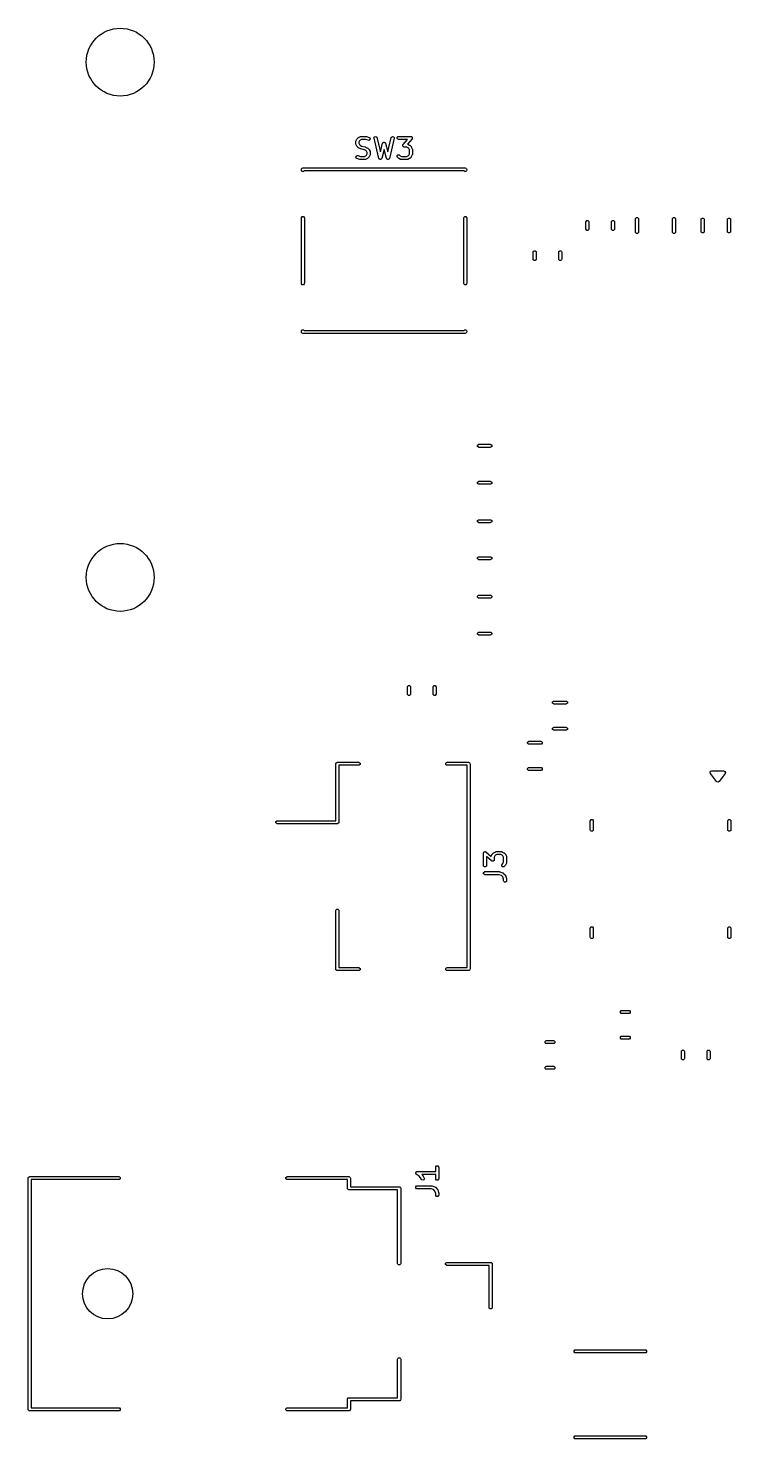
# Model space of a CAD drawing. Header units: millimetres. Extents: x 99.8 to 180.8, y -161.2 to -102.2.
# Drawn here: x 99.8 to 127.8, y -158.3 to -102.2 of the extents above; entities that cross this region are included whole.
import ezdxf

# ---------------------------------------------------------------- set-up
doc = ezdxf.new("R2010")
doc.units = ezdxf.units.MM
doc.layers.add('F.Silkscreen', color=254, linetype='CONTINUOUS', true_color=0xebdbb2)

msp = doc.modelspace()

# ---------------------------------------------------------------- linework, layer by layer
at = {"layer": 'F.Silkscreen', "linetype": 'CONTINUOUS'}
for p, q in [((112.879667, -106.639403), (112.917762, -106.563212)), ((112.917762, -106.563212), (112.923662, -106.55561)), ((112.923662, -106.55561), (112.929002, -106.547619)), ((112.929002, -106.547619), (112.967096, -106.509524)), ((112.967096, -106.509524), (112.975094, -106.504179)), ((112.975094, -106.504179), (112.98269, -106.498284)), ((112.98269, -106.498284), (113.05888, -106.460189)), ((113.020738, -106.625586), (112.993332, -106.680399)), ((113.045063, -106.601262), (113.020738, -106.625586)), ((113.099878, -106.573855), (113.045063, -106.601262)), ((113.05888, -106.460189), (113.061778, -106.459395)), ((113.061778, -106.459395), (113.062752, -106.458422)), ((113.062752, -106.458422), (113.072184, -106.456545)), ((113.072184, -106.456545), (113.08146, -106.454006)), ((113.08146, -106.454006), (113.082765, -106.454441)), ((113.082765, -106.454441), (113.085713, -106.453855)), ((113.085713, -106.453855), (113.27619, -106.453855)), ((113.266453, -106.573855), (113.099878, -106.573855)), ((113.371501, -106.608871), (113.266453, -106.573855)), ((113.27619, -106.453855), (113.285623, -106.455731)), ((113.285623, -106.455731), (113.295164, -106.456934)), ((113.295164, -106.456934), (113.409449, -106.495029)), ((113.394728, -106.611799), (113.371501, -106.608871)), ((113.435802, -106.591262), (113.394728, -106.611799)), ((113.409449, -106.495029), (113.429787, -106.506623)), ((113.429787, -106.506623), (113.450324, -106.547697)), ((113.450324, -106.547697), (113.435802, -106.591262)), ((113.597898, -106.504358), (113.621966, -106.465248)), ((113.598774, -106.527752), (113.597898, -106.504358)), ((113.78925, -107.327752), (113.598774, -106.527752)), ((113.621966, -106.465248), (113.666639, -106.454611)), ((113.666639, -106.454611), (113.705749, -106.478679)), ((113.705749, -106.478679), (113.71551, -106.499958)), ((113.71551, -106.499958), (113.850911, -107.068643)), ((114.149086, -107.068644), (114.284489, -106.499958)), ((114.401225, -106.527753), (114.210748, -107.327752)), ((114.284489, -106.499958), (114.29425, -106.478679)), ((114.29425, -106.478679), (114.33336, -106.454612)), ((114.33336, -106.454612), (114.378033, -106.465248)), ((114.378033, -106.465248), (114.402101, -106.504358)), ((114.402101, -106.504358), (114.401225, -106.527753)), ((114.515995, -106.490894), (114.548467, -106.458422)), ((114.515995, -106.536816), (114.515995, -106.490894)), ((114.548467, -106.569288), (114.515995, -106.536816)), ((114.548467, -106.458422), (114.571428, -106.453855)), ((114.571428, -106.573855), (114.548467, -106.569288)), ((114.571428, -106.453855), (115.066666, -106.453855)), ((114.93444, -106.573855), (114.571428, -106.573855)), ((114.754845, -106.779107), (114.93444, -106.573855)), ((115.111821, -106.553365), (114.929566, -106.761656)), ((115.066666, -106.453855), (115.083398, -106.457183)), ((115.083398, -106.457183), (115.085889, -106.457017)), ((115.085889, -106.457017), (115.086867, -106.457873)), ((115.086867, -106.457873), (115.089627, -106.458422)), ((115.089627, -106.458422), (115.104553, -106.473348)), ((115.104553, -106.473348), (115.120449, -106.487257)), ((115.120336, -106.538578), (115.111821, -106.553365)), ((115.122099, -106.536816), (115.120336, -106.538578)), ((115.120449, -106.487257), (115.12059, -106.489385)), ((115.12059, -106.489385), (115.122099, -106.490894)), ((115.122099, -106.490894), (115.122099, -106.512004)), ((115.122099, -106.512004), (115.123504, -106.533078)), ((115.123504, -106.533078), (115.122099, -106.535517)), ((115.122099, -106.535517), (115.122099, -106.536816)), ((112.873332, -106.666236), (112.873918, -106.663288)), ((112.873332, -106.742426), (112.873332, -106.666236)), ((112.873918, -106.745373), (112.873332, -106.742426)), ((112.873483, -106.661982), (112.876022, -106.652711)), ((112.873918, -106.663288), (112.873483, -106.661982)), ((112.873483, -106.74668), (112.873918, -106.745373)), ((112.876022, -106.75595), (112.873483, -106.74668)), ((112.876022, -106.652711), (112.877899, -106.643275)), ((112.877899, -106.765387), (112.876022, -106.75595)), ((112.877899, -106.643275), (112.878873, -106.6423)), ((112.878873, -106.766361), (112.877899, -106.765387)), ((112.878873, -106.6423), (112.879667, -106.639403)), ((112.879667, -106.769259), (112.878873, -106.766361)), ((112.917762, -106.84545), (112.879667, -106.769259)), ((112.923662, -106.853051), (112.917762, -106.84545)), ((112.929002, -106.861043), (112.923662, -106.853051)), ((112.967096, -106.899138), (112.929002, -106.861043)), ((112.975094, -106.904482), (112.967096, -106.899138)), ((112.98269, -106.910378), (112.975094, -106.904482)), ((113.05888, -106.948473), (112.98269, -106.910378)), ((112.993332, -106.680399), (112.993332, -106.728262)), ((112.993332, -106.728262), (113.020738, -106.783075)), ((113.020738, -106.783075), (113.045063, -106.807399)), ((113.045063, -106.807399), (113.106655, -106.838195)), ((113.065218, -106.950208), (113.05888, -106.948473)), ((113.071161, -106.953016), (113.065218, -106.950208)), ((113.217155, -106.989514), (113.071161, -106.953016)), ((113.106655, -106.838195), (113.252646, -106.874694)), ((113.278743, -107.020308), (113.217155, -106.989514)), ((113.252646, -106.874694), (113.258588, -106.8775)), ((113.258588, -106.8775), (113.264927, -106.879237)), ((113.264927, -106.879237), (113.341118, -106.917332)), ((113.303067, -107.044633), (113.278743, -107.020308)), ((113.330475, -107.099448), (113.303067, -107.044633)), ((113.303067, -107.202123), (113.330475, -107.147309)), ((113.330475, -107.147309), (113.330475, -107.099448)), ((113.341118, -106.917332), (113.348719, -106.923232)), ((113.348719, -106.923232), (113.356711, -106.928572)), ((113.356711, -106.928572), (113.394806, -106.966666)), ((113.394806, -106.966666), (113.40015, -106.974664)), ((113.40015, -106.974664), (113.406046, -106.98226)), ((113.406046, -106.98226), (113.444141, -107.05845)), ((113.444141, -107.188307), (113.406046, -107.264497)), ((113.444141, -107.05845), (113.444934, -107.061348)), ((113.444934, -107.185408), (113.444141, -107.188307)), ((113.444934, -107.061348), (113.445908, -107.062322)), ((113.445908, -107.184435), (113.444934, -107.185408)), ((113.445908, -107.062322), (113.447784, -107.071754)), ((113.447784, -107.175002), (113.445908, -107.184435)), ((113.447784, -107.071754), (113.450324, -107.08103)), ((113.450324, -107.165727), (113.447784, -107.175002)), ((113.450324, -107.08103), (113.449888, -107.082335)), ((113.449888, -107.082335), (113.450475, -107.085283)), ((113.450475, -107.161474), (113.449888, -107.164421)), ((113.449888, -107.164421), (113.450324, -107.165727)), ((113.450475, -107.085283), (113.450475, -107.161474)), ((113.850911, -107.068643), (113.942025, -106.726966)), ((113.999998, -106.975288), (113.905592, -107.329315)), ((113.942025, -106.726966), (113.952354, -106.705957)), ((113.952354, -106.705957), (113.959432, -106.701858)), ((113.959432, -106.701858), (113.96353, -106.694781)), ((113.96353, -106.694781), (113.978597, -106.690763)), ((113.978597, -106.690763), (113.992096, -106.682948)), ((113.992096, -106.682948), (114, -106.685055)), ((114.094406, -107.329315), (113.999998, -106.975288)), ((114, -106.685055), (114.007902, -106.682949)), ((114.007902, -106.682949), (114.021395, -106.69076)), ((114.021395, -106.69076), (114.036468, -106.69478)), ((114.036468, -106.69478), (114.040566, -106.701859)), ((114.040566, -106.701859), (114.047644, -106.705957)), ((114.047644, -106.705957), (114.057973, -106.726966)), ((114.057973, -106.726966), (114.149086, -107.068644)), ((114.515995, -107.214702), (114.548468, -107.182231)), ((114.548468, -107.182231), (114.59439, -107.182231)), ((114.59439, -107.182231), (114.613855, -107.195238)), ((114.743162, -106.799394), (114.744567, -106.796954)), ((114.744567, -106.820467), (114.743162, -106.799394)), ((114.744567, -106.795656), (114.746329, -106.793893)), ((114.744567, -106.796954), (114.744567, -106.795656)), ((114.744567, -106.841578), (114.744567, -106.820467)), ((114.746075, -106.843086), (114.744567, -106.841578)), ((114.746217, -106.845215), (114.746075, -106.843086)), ((114.762113, -106.859124), (114.746217, -106.845215)), ((114.746329, -106.793893), (114.754845, -106.779107)), ((114.777039, -106.87405), (114.762113, -106.859124)), ((114.779798, -106.874598), (114.777039, -106.87405)), ((114.780777, -106.875455), (114.779798, -106.874598)), ((114.783267, -106.875288), (114.780777, -106.875455)), ((114.8, -106.878617), (114.783267, -106.875288)), ((114.90012, -106.878617), (114.8, -106.878617)), ((114.954935, -106.906024), (114.90012, -106.878617)), ((114.929566, -106.761656), (114.937246, -106.763184)), ((114.937246, -106.763184), (114.938219, -106.764157)), ((114.938219, -106.764157), (114.941118, -106.764951)), ((114.941118, -106.764951), (115.017309, -106.803046)), ((114.979258, -106.930347), (114.954935, -106.906024)), ((115.006666, -106.985162), (114.979258, -106.930347)), ((114.979258, -107.202123), (115.006666, -107.147309)), ((115.006666, -107.147309), (115.006666, -106.985162)), ((115.017309, -106.803046), (115.024914, -106.808948)), ((115.024914, -106.808948), (115.032902, -106.814286)), ((115.032902, -106.814286), (115.070997, -106.85238)), ((115.070997, -106.85238), (115.076339, -106.860374)), ((115.076339, -106.860374), (115.082237, -106.867974)), ((115.082237, -106.867974), (115.120332, -106.944166)), ((115.120332, -107.188307), (115.082237, -107.264497)), ((115.120332, -106.944166), (115.121125, -106.947063)), ((115.121125, -107.185408), (115.120332, -107.188307)), ((115.121125, -106.947063), (115.122099, -106.948037)), ((115.122099, -107.184435), (115.121125, -107.185408)), ((115.122099, -106.948037), (115.123975, -106.957471)), ((115.123975, -107.175002), (115.122099, -107.184435)), ((115.123975, -106.957471), (115.126515, -106.966745)), ((115.126515, -107.165727), (115.123975, -107.175002)), ((115.126515, -106.966745), (115.126079, -106.96805)), ((115.126079, -106.96805), (115.126666, -106.970998)), ((115.126666, -107.161474), (115.126079, -107.164421)), ((115.126079, -107.164421), (115.126515, -107.165727)), ((115.126666, -106.970998), (115.126666, -107.161474)), ((110.71, -107.77), (110.714567, -107.747039)), ((110.714567, -107.747039), (110.747039, -107.714567)), ((110.747039, -107.714567), (110.77, -107.71)), ((110.77, -107.71), (117.23, -107.71)), ((112.873483, -107.280013), (112.888004, -107.236448)), ((112.89402, -107.321088), (112.873483, -107.280013)), ((112.888004, -107.236448), (112.929079, -107.215911)), ((112.914358, -107.332681), (112.89402, -107.321088)), ((113.028645, -107.370776), (112.914358, -107.332681)), ((112.929079, -107.215911), (112.952306, -107.218839)), ((112.952306, -107.218839), (113.057355, -107.253855)), ((113.038183, -107.371978), (113.028645, -107.370776)), ((113.047618, -107.373855), (113.038183, -107.371978)), ((113.238094, -107.373855), (113.047618, -107.373855)), ((113.057355, -107.253855), (113.223929, -107.253855)), ((113.223929, -107.253855), (113.278742, -107.226448)), ((113.241041, -107.373268), (113.238094, -107.373855)), ((113.242347, -107.373704), (113.241041, -107.373268)), ((113.251622, -107.371164), (113.242347, -107.373704)), ((113.261055, -107.369288), (113.251622, -107.371164)), ((113.262028, -107.368314), (113.261055, -107.369288)), ((113.264927, -107.367521), (113.262028, -107.368314)), ((113.341118, -107.329426), (113.264927, -107.367521)), ((113.278742, -107.226448), (113.303067, -107.202123)), ((113.348717, -107.323528), (113.341118, -107.329426)), ((113.356712, -107.318186), (113.348717, -107.323528)), ((113.394807, -107.28009), (113.356712, -107.318186)), ((113.40015, -107.272093), (113.394807, -107.28009)), ((113.406046, -107.264497), (113.40015, -107.272093)), ((113.799011, -107.349031), (113.78925, -107.327752)), ((113.806652, -107.353733), (113.799011, -107.349031)), ((113.811149, -107.3615), (113.806652, -107.353733)), ((113.825484, -107.365322), (113.811149, -107.3615)), ((113.838121, -107.373099), (113.825484, -107.365322)), ((113.846851, -107.37102), (113.838121, -107.373099)), ((113.855521, -107.373332), (113.846851, -107.37102)), ((113.86836, -107.365898), (113.855521, -107.373332)), ((113.882794, -107.362462), (113.86836, -107.365898)), ((113.887496, -107.35482), (113.882794, -107.362462)), ((113.895263, -107.350324), (113.887496, -107.35482)), ((113.905592, -107.329315), (113.895263, -107.350324)), ((114.104735, -107.350324), (114.094406, -107.329315)), ((114.112501, -107.35482), (114.104735, -107.350324)), ((114.117204, -107.362462), (114.112501, -107.35482)), ((114.131635, -107.365898), (114.117204, -107.362462)), ((114.144477, -107.373333), (114.131635, -107.365898)), ((114.153148, -107.37102), (114.144477, -107.373333)), ((114.161877, -107.373099), (114.153148, -107.37102)), ((114.17451, -107.365324), (114.161877, -107.373099)), ((114.188849, -107.361501), (114.17451, -107.365324)), ((114.193346, -107.353733), (114.188849, -107.361501)), ((114.200987, -107.349031), (114.193346, -107.353733)), ((114.210748, -107.327752), (114.200987, -107.349031)), ((114.515995, -107.260624), (114.515995, -107.214702)), ((114.529001, -107.28009), (114.515995, -107.260624)), ((114.567096, -107.318186), (114.529001, -107.28009)), ((114.57509, -107.323528), (114.567096, -107.318186)), ((114.58269, -107.329426), (114.57509, -107.323528)), ((114.658882, -107.367521), (114.58269, -107.329426)), ((114.613855, -107.195238), (114.645064, -107.226448)), ((114.645064, -107.226448), (114.699879, -107.253855)), ((114.661779, -107.368314), (114.658882, -107.367521)), ((114.662753, -107.369288), (114.661779, -107.368314)), ((114.672187, -107.371164), (114.662753, -107.369288)), ((114.681461, -107.373704), (114.672187, -107.371164)), ((114.682766, -107.373268), (114.681461, -107.373704)), ((114.685714, -107.373855), (114.682766, -107.373268)), ((114.914285, -107.373855), (114.685714, -107.373855)), ((114.699879, -107.253855), (114.90012, -107.253855)), ((114.90012, -107.253855), (114.954933, -107.226448)), ((114.917232, -107.373268), (114.914285, -107.373855)), ((114.918538, -107.373704), (114.917232, -107.373268)), ((114.927813, -107.371164), (114.918538, -107.373704)), ((114.937246, -107.369288), (114.927813, -107.371164)), ((114.938219, -107.368314), (114.937246, -107.369288)), ((114.941118, -107.367521), (114.938219, -107.368314)), ((115.017309, -107.329426), (114.941118, -107.367521)), ((114.954933, -107.226448), (114.979258, -107.202123)), ((115.024908, -107.323528), (115.017309, -107.329426)), ((115.032903, -107.318186), (115.024908, -107.323528)), ((115.070998, -107.28009), (115.032903, -107.318186)), ((115.076341, -107.272093), (115.070998, -107.28009)), ((115.082237, -107.264497), (115.076341, -107.272093)), ((117.23, -107.71), (117.252961, -107.714567)), ((117.252961, -107.714567), (117.285433, -107.747039)), ((117.285433, -107.747039), (117.29, -107.77)), ((110.71, -107.8), (110.71, -107.77)), ((110.714567, -107.822961), (110.71, -107.8)), ((110.747039, -107.855433), (110.714567, -107.822961)), ((110.792961, -107.855433), (110.747039, -107.855433)), ((110.818394, -107.83), (110.792961, -107.855433)), ((117.181606, -107.83), (110.818394, -107.83)), ((117.207039, -107.855433), (117.181606, -107.83)), ((117.252961, -107.855433), (117.207039, -107.855433)), ((117.285433, -107.822961), (117.252961, -107.855433)), ((117.29, -107.8), (117.285433, -107.822961)), ((117.29, -107.77), (117.29, -107.8)), ((110.71, -109.7), (110.714567, -109.677039)), ((110.71, -112.3), (110.71, -109.7)), ((110.714567, -109.677039), (110.747039, -109.644567)), ((110.747039, -109.644567), (110.792961, -109.644567)), ((110.792961, -109.644567), (110.825433, -109.677039)), ((110.825433, -109.677039), (110.83, -109.7)), ((110.83, -109.7), (110.83, -112.3)), ((117.17, -109.7), (117.174567, -109.677039)), ((117.17, -112.3), (117.17, -109.7)), ((117.174567, -109.677039), (117.207039, -109.644567)), ((117.207039, -109.644567), (117.252961, -109.644567)), ((117.252961, -109.644567), (117.285433, -109.677039)), ((117.285433, -109.677039), (117.29, -109.7)), ((117.29, -109.7), (117.29, -112.3)), ((122.03, -109.85942), (122.034567, -109.836459)), ((122.03, -110.14058), (122.03, -109.85942)), ((122.034567, -109.836459), (122.067039, -109.803987)), ((122.067039, -109.803987), (122.112961, -109.803987)), ((122.112961, -109.803987), (122.145433, -109.836459)), ((122.145433, -109.836459), (122.15, -109.85942)), ((122.15, -109.85942), (122.15, -110.14058)), ((123.05, -109.85942), (123.054567, -109.836459)), ((123.05, -110.14058), (123.05, -109.85942)), ((123.054567, -109.836459), (123.087039, -109.803987)), ((123.087039, -109.803987), (123.132961, -109.803987)), ((123.132961, -109.803987), (123.165433, -109.836459)), ((123.165433, -109.836459), (123.17, -109.85942)), ((123.17, -109.85942), (123.17, -110.14058)), ((124.005, -109.738748), (124.009567, -109.715787)), ((124.005, -110.261252), (124.005, -109.738748)), ((124.009567, -109.715787), (124.042039, -109.683315)), ((124.042039, -109.683315), (124.087961, -109.683315)), ((124.087961, -109.683315), (124.120433, -109.715787)), ((124.120433, -109.715787), (124.125, -109.738748)), ((124.125, -109.738748), (124.125, -110.261252)), ((125.475, -109.738748), (125.479567, -109.715787)), ((125.475, -110.261252), (125.475, -109.738748)), ((125.479567, -109.715787), (125.512039, -109.683315)), ((125.512039, -109.683315), (125.557961, -109.683315)), ((125.557961, -109.683315), (125.590433, -109.715787)), ((125.590433, -109.715787), (125.595, -109.738748)), ((125.595, -109.738748), (125.595, -110.261252)), ((126.6175, -109.762742), (126.622067, -109.739781)), ((126.6175, -110.237258), (126.6175, -109.762742)), ((126.622067, -109.739781), (126.654539, -109.707309)), ((126.654539, -109.707309), (126.700461, -109.707309)), ((126.700461, -109.707309), (126.732933, -109.739781)), ((126.732933, -109.739781), (126.7375, -109.762742)), ((126.7375, -109.762742), (126.7375, -110.237258)), ((127.6625, -109.762742), (127.667067, -109.739781)), ((127.6625, -110.237258), (127.6625, -109.762742)), ((127.667067, -109.739781), (127.699539, -109.707309)), ((127.699539, -109.707309), (127.745461, -109.707309)), ((127.745461, -109.707309), (127.777933, -109.739781)), ((127.777933, -109.739781), (127.7825, -109.762742)), ((127.7825, -109.762742), (127.7825, -110.237258)), ((122.034567, -110.163541), (122.03, -110.14058)), ((122.067039, -110.196013), (122.034567, -110.163541)), ((122.112961, -110.196013), (122.067039, -110.196013)), ((122.145433, -110.163541), (122.112961, -110.196013)), ((122.15, -110.14058), (122.145433, -110.163541)), ((123.054567, -110.163541), (123.05, -110.14058)), ((123.087039, -110.196013), (123.054567, -110.163541)), ((123.132961, -110.196013), (123.087039, -110.196013)), ((123.165433, -110.163541), (123.132961, -110.196013)), ((123.17, -110.14058), (123.165433, -110.163541)), ((124.009567, -110.284213), (124.005, -110.261252)), ((124.042039, -110.316685), (124.009567, -110.284213)), ((124.087961, -110.316685), (124.042039, -110.316685)), ((124.120433, -110.284213), (124.087961, -110.316685)), ((124.125, -110.261252), (124.120433, -110.284213)), ((125.479567, -110.284213), (125.475, -110.261252)), ((125.512039, -110.316685), (125.479567, -110.284213)), ((125.557961, -110.316685), (125.512039, -110.316685)), ((125.590433, -110.284213), (125.557961, -110.316685)), ((125.595, -110.261252), (125.590433, -110.284213)), ((126.622067, -110.260219), (126.6175, -110.237258)), ((126.654539, -110.292691), (126.622067, -110.260219)), ((126.700461, -110.292691), (126.654539, -110.292691)), ((126.732933, -110.260219), (126.700461, -110.292691)), ((126.7375, -110.237258), (126.732933, -110.260219)), ((127.667067, -110.260219), (127.6625, -110.237258)), ((127.699539, -110.292691), (127.667067, -110.260219)), ((127.745461, -110.292691), (127.699539, -110.292691)), ((127.777933, -110.260219), (127.745461, -110.292691)), ((127.7825, -110.237258), (127.777933, -110.260219)), ((119.93, -111.05942), (119.934567, -111.036459)), ((119.93, -111.34058), (119.93, -111.05942)), ((119.934567, -111.036459), (119.967039, -111.003987)), ((119.967039, -111.003987), (120.012961, -111.003987)), ((120.012961, -111.003987), (120.045433, -111.036459)), ((120.045433, -111.036459), (120.05, -111.05942)), ((120.05, -111.05942), (120.05, -111.34058)), ((120.95, -111.05942), (120.954567, -111.036459)), ((120.95, -111.34058), (120.95, -111.05942)), ((120.954567, -111.036459), (120.987039, -111.003987)), ((120.987039, -111.003987), (121.032961, -111.003987)), ((121.032961, -111.003987), (121.065433, -111.036459)), ((121.065433, -111.036459), (121.07, -111.05942)), ((121.07, -111.05942), (121.07, -111.34058)), ((119.934567, -111.363541), (119.93, -111.34058)), ((119.967039, -111.396013), (119.934567, -111.363541)), ((120.012961, -111.396013), (119.967039, -111.396013)), ((120.045433, -111.363541), (120.012961, -111.396013)), ((120.05, -111.34058), (120.045433, -111.363541)), ((120.954567, -111.363541), (120.95, -111.34058)), ((120.987039, -111.396013), (120.954567, -111.363541)), ((121.032961, -111.396013), (120.987039, -111.396013)), ((121.065433, -111.363541), (121.032961, -111.396013)), ((121.07, -111.34058), (121.065433, -111.363541)), ((110.714567, -112.322961), (110.71, -112.3)), ((110.747039, -112.355433), (110.714567, -112.322961)), ((110.792961, -112.355433), (110.747039, -112.355433)), ((110.825433, -112.322961), (110.792961, -112.355433)), ((110.83, -112.3), (110.825433, -112.322961)), ((117.174567, -112.322961), (117.17, -112.3)), ((117.207039, -112.355433), (117.174567, -112.322961)), ((117.252961, -112.355433), (117.207039, -112.355433)), ((117.285433, -112.322961), (117.252961, -112.355433)), ((117.29, -112.3), (117.285433, -112.322961)), ((110.71, -114.2), (110.714567, -114.177039)), ((110.71, -114.23), (110.71, -114.2)), ((110.714567, -114.252961), (110.71, -114.23)), ((110.714567, -114.177039), (110.747039, -114.144567)), ((110.747039, -114.285433), (110.714567, -114.252961)), ((110.747039, -114.144567), (110.792961, -114.144567)), ((110.77, -114.29), (110.747039, -114.285433)), ((117.23, -114.29), (110.77, -114.29)), ((110.792961, -114.144567), (110.818394, -114.17)), ((110.818394, -114.17), (117.181606, -114.17)), ((117.181606, -114.17), (117.207039, -114.144567)), ((117.207039, -114.144567), (117.252961, -114.144567)), ((117.252961, -114.285433), (117.23, -114.29)), ((117.252961, -114.144567), (117.285433, -114.177039)), ((117.285433, -114.252961), (117.252961, -114.285433)), ((117.285433, -114.177039), (117.29, -114.2)), ((117.29, -114.23), (117.285433, -114.252961)), ((117.29, -114.2), (117.29, -114.23)), ((117.717503, -118.742039), (117.749975, -118.709567)), ((117.717503, -118.787961), (117.717503, -118.742039)), ((117.749975, -118.820433), (117.717503, -118.787961)), ((117.749975, -118.709567), (117.772936, -118.705)), ((117.772936, -118.825), (117.749975, -118.820433)), ((117.772936, -118.705), (118.227064, -118.705)), ((118.227064, -118.825), (117.772936, -118.825)), ((118.227064, -118.705), (118.250025, -118.709567)), ((118.250025, -118.820433), (118.227064, -118.825)), ((118.250025, -118.709567), (118.282497, -118.742039)), ((118.282497, -118.787961), (118.250025, -118.820433)), ((118.282497, -118.742039), (118.282497, -118.787961)), ((117.717503, -120.212039), (117.749975, -120.179567)), ((117.717503, -120.257961), (117.717503, -120.212039)), ((117.749975, -120.290433), (117.717503, -120.257961)), ((117.749975, -120.179567), (117.772936, -120.175)), ((117.772936, -120.295), (117.749975, -120.290433)), ((117.772936, -120.175), (118.227064, -120.175)), ((118.227064, -120.295), (117.772936, -120.295)), ((118.227064, -120.175), (118.250025, -120.179567)), ((118.250025, -120.290433), (118.227064, -120.295)), ((118.250025, -120.179567), (118.282497, -120.212039)), ((118.282497, -120.257961), (118.250025, -120.290433)), ((118.282497, -120.212039), (118.282497, -120.257961)), ((117.717503, -121.742039), (117.749975, -121.709567)), ((117.717503, -121.787961), (117.717503, -121.742039)), ((117.749975, -121.709567), (117.772936, -121.705)), ((117.772936, -121.705), (118.227064, -121.705)), ((118.227064, -121.705), (118.250025, -121.709567)), ((118.250025, -121.709567), (118.282497, -121.742039)), ((118.282497, -121.742039), (118.282497, -121.787961)), ((117.749975, -121.820433), (117.717503, -121.787961)), ((117.772936, -121.825), (117.749975, -121.820433)), ((118.227064, -121.825), (117.772936, -121.825)), ((118.250025, -121.820433), (118.227064, -121.825)), ((118.282497, -121.787961), (118.250025, -121.820433)), ((117.717503, -123.212039), (117.749975, -123.179567)), ((117.717503, -123.257961), (117.717503, -123.212039)), ((117.749975, -123.290433), (117.717503, -123.257961)), ((117.749975, -123.179567), (117.772936, -123.175)), ((117.772936, -123.295), (117.749975, -123.290433)), ((117.772936, -123.175), (118.227064, -123.175)), ((118.227064, -123.295), (117.772936, -123.295)), ((118.227064, -123.175), (118.250025, -123.179567)), ((118.250025, -123.290433), (118.227064, -123.295)), ((118.250025, -123.179567), (118.282497, -123.212039)), ((118.282497, -123.257961), (118.250025, -123.290433)), ((118.282497, -123.212039), (118.282497, -123.257961)), ((117.717503, -124.742039), (117.749975, -124.709567)), ((117.717503, -124.787961), (117.717503, -124.742039)), ((117.749975, -124.820433), (117.717503, -124.787961)), ((117.749975, -124.709567), (117.772936, -124.705)), ((117.772936, -124.825), (117.749975, -124.820433)), ((117.772936, -124.705), (118.227064, -124.705)), ((118.227064, -124.825), (117.772936, -124.825)), ((118.227064, -124.705), (118.250025, -124.709567)), ((118.250025, -124.820433), (118.227064, -124.825)), ((118.250025, -124.709567), (118.282497, -124.742039)), ((118.282497, -124.787961), (118.250025, -124.820433)), ((118.282497, -124.742039), (118.282497, -124.787961)), ((117.717503, -126.212039), (117.749975, -126.179567)), ((117.717503, -126.257961), (117.717503, -126.212039)), ((117.749975, -126.290433), (117.717503, -126.257961)), ((117.749975, -126.179567), (117.772936, -126.175)), ((117.772936, -126.175), (118.227064, -126.175)), ((118.227064, -126.175), (118.250025, -126.179567)), ((118.250025, -126.179567), (118.282497, -126.212039)), ((118.282497, -126.257961), (118.250025, -126.290433)), ((118.282497, -126.212039), (118.282497, -126.257961)), ((117.772936, -126.295), (117.749975, -126.290433)), ((118.227064, -126.295), (117.772936, -126.295)), ((118.250025, -126.290433), (118.227064, -126.295)), ((114.93, -128.35942), (114.934567, -128.336459)), ((114.93, -128.64058), (114.93, -128.35942)), ((114.934567, -128.336459), (114.967039, -128.303987)), ((114.967039, -128.303987), (115.012961, -128.303987)), ((115.012961, -128.303987), (115.045433, -128.336459)), ((115.045433, -128.336459), (115.05, -128.35942)), ((115.05, -128.35942), (115.05, -128.64058)), ((115.95, -128.35942), (115.954567, -128.336459)), ((115.95, -128.64058), (115.95, -128.35942)), ((115.954567, -128.336459), (115.987039, -128.303987)), ((115.987039, -128.303987), (116.032961, -128.303987)), ((116.032961, -128.303987), (116.065433, -128.336459)), ((116.065433, -128.336459), (116.07, -128.35942)), ((116.07, -128.35942), (116.07, -128.64058)), ((114.934567, -128.663541), (114.93, -128.64058)), ((114.967039, -128.696013), (114.934567, -128.663541)), ((115.012961, -128.696013), (114.967039, -128.696013)), ((115.045433, -128.663541), (115.012961, -128.696013)), ((115.05, -128.64058), (115.045433, -128.663541)), ((115.954567, -128.663541), (115.95, -128.64058)), ((115.987039, -128.696013), (115.954567, -128.663541)), ((116.032961, -128.696013), (115.987039, -128.696013)), ((116.065433, -128.663541), (116.032961, -128.696013)), ((116.07, -128.64058), (116.065433, -128.663541)), ((120.707309, -128.954539), (120.739781, -128.922067)), ((120.707309, -129.000461), (120.707309, -128.954539)), ((120.739781, -129.032933), (120.707309, -129.000461)), ((120.739781, -128.922067), (120.762742, -128.9175)), ((120.762742, -129.0375), (120.739781, -129.032933)), ((120.762742, -128.9175), (121.237258, -128.9175)), ((121.237258, -129.0375), (120.762742, -129.0375)), ((121.237258, -128.9175), (121.260219, -128.922067)), ((121.260219, -129.032933), (121.237258, -129.0375)), ((121.260219, -128.922067), (121.292691, -128.954539)), ((121.292691, -129.000461), (121.260219, -129.032933)), ((121.292691, -128.954539), (121.292691, -129.000461)), ((120.707309, -129.999539), (120.739781, -129.967067)), ((120.707309, -130.045461), (120.707309, -129.999539)), ((120.739781, -130.077933), (120.707309, -130.045461)), ((120.739781, -129.967067), (120.762742, -129.9625)), ((120.762742, -130.0825), (120.739781, -130.077933)), ((120.762742, -129.9625), (121.237258, -129.9625)), ((121.237258, -130.0825), (120.762742, -130.0825)), ((121.237258, -129.9625), (121.260219, -129.967067)), ((121.260219, -130.077933), (121.237258, -130.0825)), ((121.260219, -129.967067), (121.292691, -129.999539)), ((121.292691, -130.045461), (121.260219, -130.077933)), ((121.292691, -129.999539), (121.292691, -130.045461)), ((119.707309, -130.554539), (119.739781, -130.522067)), ((119.707309, -130.600461), (119.707309, -130.554539)), ((119.739781, -130.632933), (119.707309, -130.600461)), ((119.739781, -130.522067), (119.762742, -130.5175)), ((119.762742, -130.6375), (119.739781, -130.632933)), ((119.762742, -130.5175), (120.237258, -130.5175)), ((120.237258, -130.6375), (119.762742, -130.6375)), ((120.237258, -130.5175), (120.260219, -130.522067)), ((120.260219, -130.632933), (120.237258, -130.6375)), ((120.260219, -130.522067), (120.292691, -130.554539)), ((120.292691, -130.600461), (120.260219, -130.632933)), ((120.292691, -130.554539), (120.292691, -130.600461)), ((112.08, -131.415), (112.084567, -131.392039)), ((112.08, -133.68), (112.08, -131.415)), ((112.084567, -131.392039), (112.117039, -131.359567)), ((112.117039, -131.359567), (112.14, -131.355)), ((112.14, -131.355), (112.99, -131.355)), ((112.99, -131.475), (112.2, -131.475)), ((112.2, -131.475), (112.2, -133.74)), ((112.99, -131.355), (113.012961, -131.359567)), ((113.012961, -131.470433), (112.99, -131.475)), ((113.012961, -131.359567), (113.045433, -131.392039)), ((113.045433, -131.437961), (113.012961, -131.470433)), ((113.045433, -131.392039), (113.045433, -131.437961)), ((116.454567, -131.392039), (116.487039, -131.359567)), ((116.454567, -131.437961), (116.454567, -131.392039)), ((116.487039, -131.470433), (116.454567, -131.437961)), ((116.487039, -131.359567), (116.51, -131.355)), ((116.51, -131.475), (116.487039, -131.470433)), ((116.51, -131.355), (117.36, -131.355)), ((117.3, -131.475), (116.51, -131.475)), ((117.3, -139.525), (117.3, -131.475)), ((117.36, -131.355), (117.382961, -131.359567)), ((117.382961, -131.359567), (117.415433, -131.392039)), ((117.415433, -131.392039), (117.42, -131.415)), ((117.42, -131.415), (117.42, -139.585)), ((119.707309, -131.599539), (119.739781, -131.567067)), ((119.707309, -131.645461), (119.707309, -131.599539)), ((119.739781, -131.677933), (119.707309, -131.645461)), ((119.739781, -131.567067), (119.762742, -131.5625)), ((119.762742, -131.6825), (119.739781, -131.677933)), ((119.762742, -131.5625), (120.237258, -131.5625)), ((120.237258, -131.6825), (119.762742, -131.6825)), ((120.237258, -131.5625), (120.260219, -131.567067)), ((120.260219, -131.677933), (120.237258, -131.6825)), ((120.260219, -131.567067), (120.292691, -131.599539)), ((120.292691, -131.645461), (120.260219, -131.677933)), ((120.292691, -131.599539), (120.292691, -131.645461)), ((126.980734, -131.750642), (127.00471, -131.711476)), ((126.991476, -131.79529), (126.980734, -131.750642)), ((127.231476, -132.12529), (126.991476, -131.79529)), ((127.00471, -131.711476), (127.04, -131.7)), ((127.04, -131.7), (127.52, -131.7)), ((127.568524, -131.79529), (127.328524, -132.12529)), ((127.52, -131.7), (127.562426, -131.717574)), ((127.562426, -131.717574), (127.58, -131.76)), ((127.58, -131.76), (127.568524, -131.79529)), ((127.24471, -132.138524), (127.231476, -132.12529)), ((127.289358, -132.149266), (127.24471, -132.138524)), ((127.328524, -132.12529), (127.289358, -132.149266)), ((109.694567, -133.717039), (109.727039, -133.684567)), ((109.694567, -133.762961), (109.694567, -133.717039)), ((109.727039, -133.795433), (109.694567, -133.762961)), ((109.727039, -133.684567), (109.75, -133.68)), ((109.75, -133.8), (109.727039, -133.795433)), ((109.75, -133.68), (112.08, -133.68)), ((112.14, -133.8), (109.75, -133.8)), ((112.162961, -133.795433), (112.14, -133.8)), ((112.195433, -133.762961), (112.162961, -133.795433)), ((112.2, -133.74), (112.195433, -133.762961)), ((122.205, -133.69), (122.209567, -133.667039)), ((122.205, -134.04), (122.205, -133.69)), ((122.209567, -134.062961), (122.205, -134.04)), ((122.209567, -133.667039), (122.242039, -133.634567)), ((122.242039, -134.095433), (122.209567, -134.062961)), ((122.242039, -133.634567), (122.287961, -133.634567)), ((122.287961, -134.095433), (122.242039, -134.095433)), ((122.287961, -133.634567), (122.320433, -133.667039)), ((122.320433, -134.062961), (122.287961, -134.095433)), ((122.320433, -133.667039), (122.325, -133.69)), ((122.325, -134.04), (122.320433, -134.062961)), ((122.325, -133.69), (122.325, -134.04)), ((127.675, -133.69), (127.679567, -133.667039)), ((127.675, -134.04), (127.675, -133.69)), ((127.679567, -134.062961), (127.675, -134.04)), ((127.679567, -133.667039), (127.712039, -133.634567)), ((127.712039, -134.095433), (127.679567, -134.062961)), ((127.712039, -133.634567), (127.757961, -133.634567)), ((127.757961, -134.095433), (127.712039, -134.095433)), ((127.757961, -133.634567), (127.790433, -133.667039)), ((127.790433, -134.062961), (127.757961, -134.095433)), ((127.790433, -133.667039), (127.795, -133.69)), ((127.795, -134.04), (127.790433, -134.062961)), ((127.795, -133.69), (127.795, -134.04)), ((117.953855, -134.966666), (117.957183, -134.949933)), ((117.953855, -135.461904), (117.953855, -134.966666)), ((117.957017, -134.947443), (117.957873, -134.946464)), ((117.957183, -134.949933), (117.957017, -134.947443)), ((117.957873, -134.946464), (117.958422, -134.943705)), ((117.958422, -134.943705), (117.973348, -134.928779)), ((117.973348, -134.928779), (117.987257, -134.912883)), ((117.987257, -134.912883), (117.989385, -134.912741)), ((117.989385, -134.912741), (117.990894, -134.911233)), ((117.990894, -134.911233), (118.012005, -134.911233)), ((118.012005, -134.911233), (118.033078, -134.909828)), ((118.033078, -134.909828), (118.035518, -134.911233)), ((118.035518, -134.911233), (118.036816, -134.911233)), ((118.036816, -134.911233), (118.038578, -134.912995)), ((118.038578, -134.912995), (118.053365, -134.921511)), ((118.053365, -134.921511), (118.261656, -135.103765)), ((118.279107, -135.278487), (118.073855, -135.098892)), ((118.073855, -135.098892), (118.073855, -135.461904)), ((118.261656, -135.103765), (118.263184, -135.096086)), ((118.263184, -135.096086), (118.264157, -135.095112)), ((118.264157, -135.095112), (118.264951, -135.092214)), ((118.264951, -135.092214), (118.303046, -135.016023)), ((118.303046, -135.016023), (118.308948, -135.008417)), ((118.308948, -135.008417), (118.314286, -135.00043)), ((118.314286, -135.00043), (118.35238, -134.962335)), ((118.35238, -134.962335), (118.360374, -134.956992)), ((118.360374, -134.956992), (118.367974, -134.951095)), ((118.367974, -134.951095), (118.444166, -134.913)), ((118.378617, -135.233332), (118.375288, -135.250064)), ((118.406024, -135.078396), (118.378617, -135.133211)), ((118.378617, -135.133211), (118.378617, -135.233332)), ((118.430347, -135.054073), (118.406024, -135.078396)), ((118.485163, -135.026666), (118.430347, -135.054073)), ((118.444166, -134.913), (118.447063, -134.912206)), ((118.447063, -134.912206), (118.448037, -134.911233)), ((118.448037, -134.911233), (118.457471, -134.909356)), ((118.457471, -134.909356), (118.466745, -134.906817)), ((118.466745, -134.906817), (118.46805, -134.907252)), ((118.46805, -134.907252), (118.470998, -134.906666)), ((118.470998, -134.906666), (118.661474, -134.906666)), ((118.647309, -135.026666), (118.485163, -135.026666)), ((118.702123, -135.054073), (118.647309, -135.026666)), ((118.661474, -134.906666), (118.664421, -134.907252)), ((118.664421, -134.907252), (118.665727, -134.906817)), ((118.665727, -134.906817), (118.675002, -134.909356)), ((118.675002, -134.909356), (118.684435, -134.911233)), ((118.684435, -134.911233), (118.685408, -134.912206)), ((118.685408, -134.912206), (118.688307, -134.913)), ((118.688307, -134.913), (118.764497, -134.951095)), ((118.726448, -135.078397), (118.702123, -135.054073)), ((118.753855, -135.133211), (118.726448, -135.078397)), ((118.753855, -135.333453), (118.753855, -135.133211)), ((118.764497, -134.951095), (118.772095, -134.956992)), ((118.772095, -134.956992), (118.78009, -134.962334)), ((118.78009, -134.962334), (118.818186, -135.000429)), ((118.818186, -135.000429), (118.823528, -135.008423)), ((118.823528, -135.008423), (118.829426, -135.016023)), ((118.829426, -135.016023), (118.867521, -135.092215)), ((118.867521, -135.092215), (118.868314, -135.095112)), ((118.868314, -135.095112), (118.869288, -135.096086)), ((118.869288, -135.096086), (118.871164, -135.10552)), ((118.871164, -135.10552), (118.873704, -135.114794)), ((118.873704, -135.114794), (118.873268, -135.116099)), ((118.873268, -135.116099), (118.873855, -135.119047)), ((118.873855, -135.119047), (118.873855, -135.347618)), ((117.958422, -135.484865), (117.953855, -135.461904)), ((117.990894, -135.517337), (117.958422, -135.484865)), ((117.958422, -135.743705), (117.990894, -135.711233)), ((117.958422, -135.789627), (117.958422, -135.743705)), ((117.990894, -135.822099), (117.958422, -135.789627)), ((118.036816, -135.517337), (117.990894, -135.517337)), ((117.990894, -135.711233), (118.013855, -135.706666)), ((118.013855, -135.706666), (118.585283, -135.706666)), ((118.069288, -135.484865), (118.036816, -135.517337)), ((118.073855, -135.461904), (118.069288, -135.484865)), ((118.293893, -135.287002), (118.279107, -135.278487)), ((118.295656, -135.288765), (118.293893, -135.287002)), ((118.296954, -135.288765), (118.295656, -135.288765)), ((118.299394, -135.29017), (118.296954, -135.288765)), ((118.320467, -135.288765), (118.299394, -135.29017)), ((118.341578, -135.288765), (118.320467, -135.288765)), ((118.343086, -135.287256), (118.341578, -135.288765)), ((118.345215, -135.287115), (118.343086, -135.287256)), ((118.359124, -135.271219), (118.345215, -135.287115)), ((118.37405, -135.256293), (118.359124, -135.271219)), ((118.374598, -135.253533), (118.37405, -135.256293)), ((118.375455, -135.252555), (118.374598, -135.253533)), ((118.375288, -135.250064), (118.375455, -135.252555)), ((118.585283, -135.706666), (118.594716, -135.708542)), ((118.594716, -135.708542), (118.604257, -135.709745)), ((118.604257, -135.709745), (118.718543, -135.74784)), ((118.682231, -135.438942), (118.695238, -135.419477)), ((118.682231, -135.484864), (118.682231, -135.438942)), ((118.714702, -135.517337), (118.682231, -135.484864)), ((118.695238, -135.419477), (118.726448, -135.388267)), ((118.760624, -135.517337), (118.714702, -135.517337)), ((118.718543, -135.74784), (118.721153, -135.749328)), ((118.721153, -135.749328), (118.72253, -135.749328)), ((118.72253, -135.749328), (118.730519, -135.754666)), ((118.726448, -135.388267), (118.753855, -135.333453)), ((118.730519, -135.754666), (118.738881, -135.759433)), ((118.738881, -135.759433), (118.739497, -135.760666)), ((118.739497, -135.760666), (118.741995, -135.762335)), ((118.741995, -135.762335), (118.818186, -135.838525)), ((118.78009, -135.504331), (118.760624, -135.517337)), ((118.818186, -135.466236), (118.78009, -135.504331)), ((118.823528, -135.458241), (118.818186, -135.466236)), ((118.829426, -135.450642), (118.823528, -135.458241)), ((118.867521, -135.37445), (118.829426, -135.450642)), ((118.868314, -135.371552), (118.867521, -135.37445)), ((118.869288, -135.370579), (118.868314, -135.371552)), ((118.871164, -135.361144), (118.869288, -135.370579)), ((118.873704, -135.351871), (118.871164, -135.361144)), ((118.873855, -135.347618), (118.873268, -135.350565)), ((118.873268, -135.350565), (118.873704, -135.351871)), ((118.013855, -135.826666), (117.990894, -135.822099)), ((118.575546, -135.826666), (118.013855, -135.826666)), ((118.667158, -135.857203), (118.575546, -135.826666)), ((118.723317, -135.913362), (118.667158, -135.857203)), ((118.753855, -136.004974), (118.723317, -135.913362)), ((118.753855, -136.071428), (118.753855, -136.004974)), ((118.758422, -136.094389), (118.753855, -136.071428)), ((118.790894, -136.126861), (118.758422, -136.094389)), ((118.836816, -136.126861), (118.790894, -136.126861)), ((118.818186, -135.838525), (118.819856, -135.841024)), ((118.819856, -135.841024), (118.821087, -135.84164)), ((118.821087, -135.84164), (118.825848, -135.849992)), ((118.825848, -135.849992), (118.831193, -135.857991)), ((118.831193, -135.857991), (118.831193, -135.859367)), ((118.831193, -135.859367), (118.832681, -135.861978)), ((118.832681, -135.861978), (118.870776, -135.976263)), ((118.869288, -136.094389), (118.836816, -136.126861)), ((118.873855, -136.071428), (118.869288, -136.094389)), ((118.870776, -135.976263), (118.871978, -135.985803)), ((118.871978, -135.985803), (118.873855, -135.995237)), ((118.873855, -135.995237), (118.873855, -136.071428)), ((112.08, -137.26), (112.084567, -137.237039)), ((112.08, -139.585), (112.08, -137.26)), ((112.084567, -137.237039), (112.117039, -137.204567)), ((112.117039, -137.204567), (112.162961, -137.204567)), ((112.162961, -137.204567), (112.195433, -137.237039)), ((112.195433, -137.237039), (112.2, -137.26)), ((112.2, -137.26), (112.2, -139.525)), ((122.205, -137.96), (122.209567, -137.937039)), ((122.205, -138.31), (122.205, -137.96)), ((122.209567, -137.937039), (122.242039, -137.904567)), ((122.242039, -137.904567), (122.287961, -137.904567)), ((122.287961, -137.904567), (122.320433, -137.937039)), ((122.320433, -137.937039), (122.325, -137.96)), ((122.325, -137.96), (122.325, -138.31)), ((127.675, -137.96), (127.679567, -137.937039)), ((127.675, -138.31), (127.675, -137.96)), ((127.679567, -137.937039), (127.712039, -137.904567)), ((127.712039, -137.904567), (127.757961, -137.904567)), ((127.757961, -137.904567), (127.790433, -137.937039)), ((127.790433, -137.937039), (127.795, -137.96)), ((127.795, -137.96), (127.795, -138.31)), ((122.209567, -138.332961), (122.205, -138.31)), ((122.242039, -138.365433), (122.209567, -138.332961)), ((122.287961, -138.365433), (122.242039, -138.365433)), ((122.320433, -138.332961), (122.287961, -138.365433)), ((122.325, -138.31), (122.320433, -138.332961)), ((127.679567, -138.332961), (127.675, -138.31)), ((127.712039, -138.365433), (127.679567, -138.332961)), ((127.757961, -138.365433), (127.712039, -138.365433)), ((127.790433, -138.332961), (127.757961, -138.365433)), ((127.795, -138.31), (127.790433, -138.332961)), ((112.084567, -139.607961), (112.08, -139.585)), ((112.117039, -139.640433), (112.084567, -139.607961)), ((112.14, -139.645), (112.117039, -139.640433)), ((112.99, -139.645), (112.14, -139.645)), ((112.2, -139.525), (112.99, -139.525)), ((112.99, -139.525), (113.012961, -139.529567)), ((113.012961, -139.640433), (112.99, -139.645)), ((113.012961, -139.529567), (113.045433, -139.562039)), ((113.045433, -139.607961), (113.012961, -139.640433)), ((113.045433, -139.562039), (113.045433, -139.607961)), ((116.454567, -139.562039), (116.487039, -139.529567)), ((116.454567, -139.607961), (116.454567, -139.562039)), ((116.487039, -139.640433), (116.454567, -139.607961)), ((116.487039, -139.529567), (116.51, -139.525)), ((116.51, -139.645), (116.487039, -139.640433)), ((116.51, -139.525), (117.3, -139.525)), ((117.36, -139.645), (116.51, -139.645)), ((117.382961, -139.640433), (117.36, -139.645)), ((117.415433, -139.607961), (117.382961, -139.640433)), ((117.42, -139.585), (117.415433, -139.607961)), ((123.403987, -141.267039), (123.436459, -141.234567)), ((123.403987, -141.312961), (123.403987, -141.267039)), ((123.436459, -141.345433), (123.403987, -141.312961)), ((123.436459, -141.234567), (123.45942, -141.23)), ((123.45942, -141.35), (123.436459, -141.345433)), ((123.45942, -141.23), (123.74058, -141.23)), ((123.74058, -141.35), (123.45942, -141.35)), ((123.74058, -141.23), (123.763541, -141.234567)), ((123.763541, -141.345433), (123.74058, -141.35)), ((123.763541, -141.234567), (123.796013, -141.267039)), ((123.796013, -141.312961), (123.763541, -141.345433)), ((123.796013, -141.267039), (123.796013, -141.312961)), ((120.403987, -142.467039), (120.436459, -142.434567)), ((120.403987, -142.512961), (120.403987, -142.467039)), ((120.436459, -142.545433), (120.403987, -142.512961)), ((120.436459, -142.434567), (120.45942, -142.43)), ((120.45942, -142.43), (120.74058, -142.43)), ((120.74058, -142.43), (120.763541, -142.434567)), ((120.763541, -142.434567), (120.796013, -142.467039)), ((120.796013, -142.512961), (120.763541, -142.545433)), ((120.796013, -142.467039), (120.796013, -142.512961)), ((123.403987, -142.287039), (123.436459, -142.254567)), ((123.403987, -142.332961), (123.403987, -142.287039)), ((123.436459, -142.365433), (123.403987, -142.332961)), ((123.436459, -142.254567), (123.45942, -142.25)), ((123.45942, -142.37), (123.436459, -142.365433)), ((123.45942, -142.25), (123.74058, -142.25)), ((123.74058, -142.37), (123.45942, -142.37)), ((123.74058, -142.25), (123.763541, -142.254567)), ((123.763541, -142.365433), (123.74058, -142.37)), ((123.763541, -142.254567), (123.796013, -142.287039)), ((123.796013, -142.332961), (123.763541, -142.365433)), ((123.796013, -142.287039), (123.796013, -142.332961)), ((120.45942, -142.55), (120.436459, -142.545433)), ((120.74058, -142.55), (120.45942, -142.55)), ((120.763541, -142.545433), (120.74058, -142.55)), ((125.83, -142.85942), (125.834567, -142.836459)), ((125.83, -143.14058), (125.83, -142.85942)), ((125.834567, -142.836459), (125.867039, -142.803987)), ((125.867039, -142.803987), (125.912961, -142.803987)), ((125.912961, -142.803987), (125.945433, -142.836459)), ((125.945433, -142.836459), (125.95, -142.85942)), ((125.95, -142.85942), (125.95, -143.14058)), ((126.85, -142.85942), (126.854567, -142.836459)), ((126.85, -143.14058), (126.85, -142.85942)), ((126.854567, -142.836459), (126.887039, -142.803987)), ((126.887039, -142.803987), (126.932961, -142.803987)), ((126.932961, -142.803987), (126.965433, -142.836459)), ((126.965433, -142.836459), (126.97, -142.85942)), ((126.97, -142.85942), (126.97, -143.14058)), ((120.403987, -143.487039), (120.436459, -143.454567)), ((120.403987, -143.532961), (120.403987, -143.487039)), ((120.436459, -143.565433), (120.403987, -143.532961)), ((120.436459, -143.454567), (120.45942, -143.45)), ((120.45942, -143.57), (120.436459, -143.565433)), ((120.45942, -143.45), (120.74058, -143.45)), ((120.74058, -143.57), (120.45942, -143.57)), ((120.74058, -143.45), (120.763541, -143.454567)), ((120.763541, -143.565433), (120.74058, -143.57)), ((120.763541, -143.454567), (120.796013, -143.487039)), ((120.796013, -143.532961), (120.763541, -143.565433)), ((120.796013, -143.487039), (120.796013, -143.532961)), ((125.834567, -143.163541), (125.83, -143.14058)), ((125.867039, -143.196013), (125.834567, -143.163541)), ((125.912961, -143.196013), (125.867039, -143.196013)), ((125.945433, -143.163541), (125.912961, -143.196013)), ((125.95, -143.14058), (125.945433, -143.163541)), ((126.854567, -143.163541), (126.85, -143.14058)), ((126.887039, -143.196013), (126.854567, -143.163541)), ((126.932961, -143.196013), (126.887039, -143.196013)), ((126.965433, -143.163541), (126.932961, -143.196013)), ((126.97, -143.14058), (126.965433, -143.163541)), ((116.053855, -147.466666), (116.058422, -147.443705)), ((116.053855, -147.635237), (116.053855, -147.466666)), ((116.058422, -147.443705), (116.090894, -147.411233)), ((116.090894, -147.411233), (116.136816, -147.411233)), ((116.136816, -147.411233), (116.169288, -147.443705)), ((116.169288, -147.443705), (116.173855, -147.466666)), ((116.173855, -147.466666), (116.173855, -147.923809)), ((99.84, -147.9), (99.844567, -147.877039)), ((99.84, -157.1), (99.84, -147.9)), ((99.844567, -147.877039), (99.877039, -147.844567)), ((99.877039, -147.844567), (99.9, -147.84)), ((99.9, -147.84), (103.45, -147.84)), ((103.45, -147.96), (99.96, -147.96)), ((99.96, -147.96), (99.96, -157.04)), ((103.45, -147.84), (103.472961, -147.844567)), ((103.472961, -147.955433), (103.45, -147.96)), ((103.472961, -147.844567), (103.505433, -147.877039)), ((103.505433, -147.922961), (103.472961, -147.955433)), ((103.505433, -147.877039), (103.505433, -147.922961)), ((110.094567, -147.877039), (110.127039, -147.844567)), ((110.094567, -147.922961), (110.094567, -147.877039)), ((110.127039, -147.955433), (110.094567, -147.922961)), ((110.127039, -147.844567), (110.15, -147.84)), ((110.15, -147.96), (110.127039, -147.955433)), ((110.15, -147.84), (112.6, -147.84)), ((112.54, -147.96), (110.15, -147.96)), ((112.54, -148.3), (112.54, -147.96)), ((112.6, -147.84), (112.622961, -147.844567)), ((112.622961, -147.844567), (112.655433, -147.877039)), ((112.655433, -147.877039), (112.66, -147.9)), ((112.66, -147.9), (112.66, -148.24)), ((115.254996, -147.683593), (115.258422, -147.678453)), ((115.258422, -147.700724), (115.254996, -147.683593)), ((115.258422, -147.672276), (115.270777, -147.65992)), ((115.258422, -147.678453), (115.258422, -147.672276)), ((115.258422, -147.718198), (115.258422, -147.700724)), ((115.262789, -147.722565), (115.258422, -147.718198)), ((115.264001, -147.728623), (115.262789, -147.722565)), ((115.280573, -147.74516), (115.264001, -147.728623)), ((115.270777, -147.65992), (115.280469, -147.645383)), ((115.280469, -147.645383), (115.286526, -147.644171)), ((115.389914, -147.818054), (115.280573, -147.74516)), ((115.286526, -147.644171), (115.290894, -147.639804)), ((115.290894, -147.639804), (115.313855, -147.635237)), ((115.313855, -147.635237), (116.053855, -147.635237)), ((115.455018, -147.883159), (115.389914, -147.818054)), ((115.48876, -147.950642), (115.455018, -147.883159)), ((115.503113, -147.969136), (115.48876, -147.950642)), ((116.053855, -147.755237), (115.496802, -147.755237)), ((115.496802, -147.755237), (115.546757, -147.805192)), ((115.546679, -147.983658), (115.503113, -147.969136)), ((115.587753, -147.963122), (115.546679, -147.983658)), ((115.546757, -147.805192), (115.552094, -147.813179)), ((115.552094, -147.813179), (115.557997, -147.820785)), ((115.557997, -147.820785), (115.596092, -147.896977)), ((115.602275, -147.919556), (115.587753, -147.963122)), ((115.596092, -147.896977), (115.602275, -147.919556)), ((116.053855, -147.923809), (116.053855, -147.755237)), ((116.058422, -147.94677), (116.053855, -147.923809)), ((116.090894, -147.979242), (116.058422, -147.94677)), ((116.136816, -147.979242), (116.090894, -147.979242)), ((116.169288, -147.94677), (116.136816, -147.979242)), ((116.173855, -147.923809), (116.169288, -147.94677)), ((112.544567, -148.322961), (112.54, -148.3)), ((112.577039, -148.355433), (112.544567, -148.322961)), ((112.6, -148.36), (112.577039, -148.355433)), ((114.54, -148.36), (112.6, -148.36)), ((112.66, -148.24), (114.6, -148.24)), ((114.54, -151.3), (114.54, -148.36)), ((114.6, -148.24), (114.622961, -148.244567)), ((114.622961, -148.244567), (114.655433, -148.277039)), ((114.655433, -148.277039), (114.66, -148.3)), ((114.66, -148.3), (114.66, -151.3)), ((115.258422, -148.243705), (115.290894, -148.211233)), ((115.258422, -148.289627), (115.258422, -148.243705)), ((115.290894, -148.322099), (115.258422, -148.289627)), ((115.290894, -148.211233), (115.313855, -148.206666)), ((115.313855, -148.326666), (115.290894, -148.322099)), ((115.313855, -148.206666), (115.885283, -148.206666)), ((115.875546, -148.326666), (115.313855, -148.326666)), ((115.967158, -148.357203), (115.875546, -148.326666)), ((115.885283, -148.206666), (115.894716, -148.208542)), ((115.894716, -148.208542), (115.904257, -148.209745)), ((115.904257, -148.209745), (116.018543, -148.24784)), ((116.023317, -148.413362), (115.967158, -148.357203)), ((116.018543, -148.24784), (116.021153, -148.249328)), ((116.021153, -148.249328), (116.02253, -148.249328)), ((116.02253, -148.249328), (116.030519, -148.254666)), ((116.053855, -148.504974), (116.023317, -148.413362)), ((116.030519, -148.254666), (116.038881, -148.259433)), ((116.038881, -148.259433), (116.039497, -148.260666)), ((116.039497, -148.260666), (116.041995, -148.262335)), ((116.041995, -148.262335), (116.118186, -148.338525)), ((116.053855, -148.571428), (116.053855, -148.504974)), ((116.058422, -148.594389), (116.053855, -148.571428)), ((116.090894, -148.626861), (116.058422, -148.594389)), ((116.136816, -148.626861), (116.090894, -148.626861)), ((116.118186, -148.338525), (116.119856, -148.341024)), ((116.119856, -148.341024), (116.121087, -148.34164)), ((116.121087, -148.34164), (116.125848, -148.349992)), ((116.125848, -148.349992), (116.131193, -148.357991)), ((116.131193, -148.357991), (116.131193, -148.359367)), ((116.131193, -148.359367), (116.132681, -148.361978)), ((116.132681, -148.361978), (116.170776, -148.476263)), ((116.169288, -148.594389), (116.136816, -148.626861)), ((116.173855, -148.571428), (116.169288, -148.594389)), ((116.170776, -148.476263), (116.171978, -148.485803)), ((116.171978, -148.485803), (116.173855, -148.495237)), ((116.173855, -148.495237), (116.173855, -148.571428)), ((114.544567, -151.322961), (114.54, -151.3)), ((114.577039, -151.355433), (114.544567, -151.322961)), ((114.622961, -151.355433), (114.577039, -151.355433)), ((114.655433, -151.322961), (114.622961, -151.355433)), ((114.66, -151.3), (114.655433, -151.322961)), ((116.444567, -151.287039), (116.477039, -151.254567)), ((116.444567, -151.332961), (116.444567, -151.287039)), ((116.477039, -151.365433), (116.444567, -151.332961)), ((116.477039, -151.254567), (116.5, -151.25)), ((116.5, -151.37), (116.477039, -151.365433)), ((116.5, -151.25), (118.24, -151.25)), ((118.18, -151.37), (116.5, -151.37)), ((118.18, -153.05), (118.18, -151.37)), ((118.24, -151.25), (118.262961, -151.254567)), ((118.262961, -151.254567), (118.295433, -151.287039)), ((118.295433, -151.287039), (118.3, -151.31)), ((118.3, -151.31), (118.3, -153.05)), ((118.184567, -153.072961), (118.18, -153.05)), ((118.217039, -153.105433), (118.184567, -153.072961)), ((118.262961, -153.105433), (118.217039, -153.105433)), ((118.295433, -153.072961), (118.262961, -153.105433)), ((118.3, -153.05), (118.295433, -153.072961)), ((121.558315, -154.767039), (121.590787, -154.734567)), ((121.558315, -154.812961), (121.558315, -154.767039)), ((121.590787, -154.845433), (121.558315, -154.812961)), ((121.590787, -154.734567), (121.613748, -154.73)), ((121.613748, -154.85), (121.590787, -154.845433)), ((121.613748, -154.73), (124.386252, -154.73)), ((124.386252, -154.85), (121.613748, -154.85)), ((124.386252, -154.73), (124.409213, -154.734567)), ((124.409213, -154.845433), (124.386252, -154.85)), ((124.409213, -154.734567), (124.441685, -154.767039)), ((124.441685, -154.812961), (124.409213, -154.845433)), ((124.441685, -154.767039), (124.441685, -154.812961)), ((114.54, -155.1), (114.544567, -155.077039)), ((114.54, -156.64), (114.54, -155.1)), ((114.544567, -155.077039), (114.577039, -155.044567)), ((114.577039, -155.044567), (114.622961, -155.044567)), ((114.622961, -155.044567), (114.655433, -155.077039)), ((114.655433, -155.077039), (114.66, -155.1)), ((114.66, -155.1), (114.66, -156.7)), ((99.844567, -157.122961), (99.84, -157.1)), ((99.877039, -157.155433), (99.844567, -157.122961)), ((99.96, -157.04), (103.45, -157.04)), ((103.45, -157.04), (103.472961, -157.044567)), ((103.472961, -157.044567), (103.505433, -157.077039)), ((103.505433, -157.122961), (103.472961, -157.155433)), ((103.505433, -157.077039), (103.505433, -157.122961)), ((110.094567, -157.077039), (110.127039, -157.044567)), ((110.094567, -157.122961), (110.094567, -157.077039)), ((110.127039, -157.155433), (110.094567, -157.122961)), ((110.127039, -157.044567), (110.15, -157.04)), ((110.15, -157.04), (112.54, -157.04)), ((112.54, -156.7), (112.544567, -156.677039)), ((112.54, -157.04), (112.54, -156.7)), ((112.544567, -156.677039), (112.577039, -156.644567)), ((112.577039, -156.644567), (112.6, -156.64)), ((112.6, -156.64), (114.54, -156.64)), ((112.655433, -157.122961), (112.622961, -157.155433)), ((112.66, -157.1), (112.655433, -157.122961)), ((114.6, -156.76), (112.66, -156.76)), ((112.66, -156.76), (112.66, -157.1)), ((114.622961, -156.755433), (114.6, -156.76)), ((114.655433, -156.722961), (114.622961, -156.755433)), ((114.66, -156.7), (114.655433, -156.722961)), ((99.9, -157.16), (99.877039, -157.155433)), ((103.45, -157.16), (99.9, -157.16)), ((103.472961, -157.155433), (103.45, -157.16)), ((110.15, -157.16), (110.127039, -157.155433)), ((112.6, -157.16), (110.15, -157.16)), ((112.622961, -157.155433), (112.6, -157.16)), ((121.558315, -158.187039), (121.590787, -158.154567)), ((121.558315, -158.232961), (121.558315, -158.187039)), ((121.590787, -158.265433), (121.558315, -158.232961)), ((121.590787, -158.154567), (121.613748, -158.15)), ((121.613748, -158.15), (124.386252, -158.15)), ((124.386252, -158.15), (124.409213, -158.154567)), ((124.409213, -158.154567), (124.441685, -158.187039)), ((124.441685, -158.232961), (124.409213, -158.265433)), ((124.441685, -158.187039), (124.441685, -158.232961)), ((121.613748, -158.27), (121.590787, -158.265433)), ((124.386252, -158.27), (121.613748, -158.27)), ((124.409213, -158.265433), (124.386252, -158.27))]:
    msp.add_line(p, q, dxfattribs=at)
at = {"layer": 'F.Silkscreen'}
for centre, radius in [((103.5, -103.5), 1.35), ((103.5, -103.5), 1.349999), ((103.5, -124), 1.35), ((103.5, -124), 1.349999), ((103, -152.5), 1), ((103, -152.5), 0.999999)]:
    msp.add_circle(centre, radius, dxfattribs=at)

doc.saveas('drawing.dxf')
